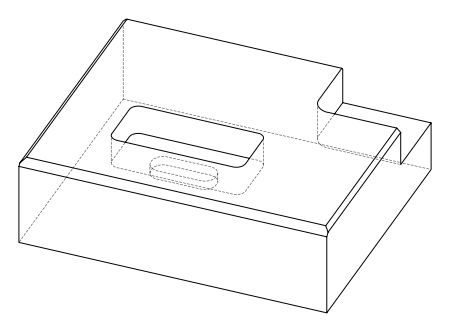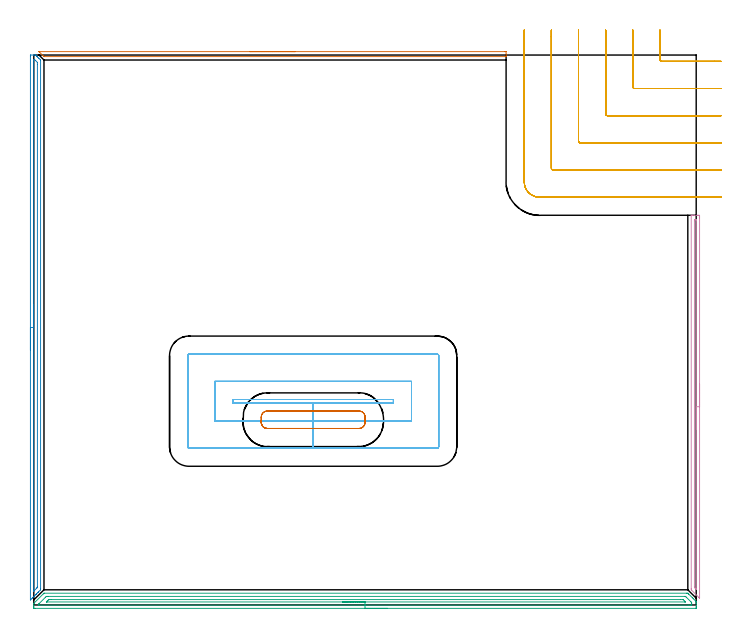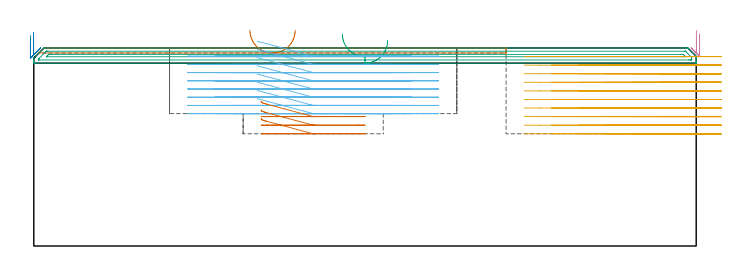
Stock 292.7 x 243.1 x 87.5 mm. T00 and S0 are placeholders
(PLAN: 7 operations, 1 tool changes, 41.9 min)
(1 AREA_MILL | FG_CHAMFER_SURFACE | UGT0205_001 | 1.8 min | 508 mm3)
(2 AREA_MILL_1 | FG_CHAMFER_SURFACE_1 | UGT0205_001 | 3.98 min | 2450 mm3)
(3 AREA_MILL_2 | FG_CHAMFER_SURFACE_2 | UGT0205_001 | 7.14 min | 6516 mm3)
(4 AREA_MILL_3 | FG_CHAMFER_SURFACE_3 | UGT0205_001 | 2.83 min | 1163 mm3)
(5 MILL_CORNER_NOTCH_RECTANGULAR | CORNER_NOTCH_RECTANGULAR | NXT0201_012 | Follow Part, ap 4, ae 75% | 13.53 min | 223626 mm3)
(6 MILL_RECTANGULAR_POCKET | POCKET_RECTANGULAR_STRAIGHT | NXT0201_012 | Follow Part, ap 4, ae 75% | 11.7 min | 209816 mm3)
(7 MILL_RECTANGULAR_POCKET_1 | POCKET_RECTANGULAR_STRAIGHT_1 | NXT0201_012 | Follow Part, ap 4, ae 75% | 0.95 min | 12186 mm3)
(TOOL UGT0205_001 | Chamfer Mill 20 x 3 x 45 deg. | D20 FL50 Z2)
(TOOL NXT0201_012 | ENDMILL 16mm [2P460-1600-NA 1630] | D16 FL38 Z6)
(OP 1 AREA_MILL)
G17 G21 G94 G90
T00 M6
G54
G17 G0 G90 X95.5 Y244.5 S1061 M3
G43 Z97.5 H0
Z95.3
G94 G1 X95.538 Z94.428 F250.
X95.652 Z93.563
X95.841 Z92.712
X96.103 Z91.88
X96.437 Z91.074
X96.84 Z90.3
X97.309 Z89.564
X97.84 Z88.872
X98.429 Z88.229
X99.072 Z87.64
X99.764 Z87.108
X100.5 Z86.64
X101.274 Z86.237
X102.08 Z85.903
X102.912 Z85.641
X103.764 Z85.452
X104.628 Z85.338
X105.5 Z85.3
X208.219
X208.545 Y244.498 Z85.302
X208.662 Y244.494 Z85.303
X208.695 Y244.491 Z85.305
X208.7 Y243.4 Z86.399
Y242.534 Z87.265
Y242.463 Z87.336
X208.696 Y242.379 Z87.412
X208.69 Y242.303 Z87.488
X208.545 Y242.3 Z87.5
X4.686
X4.505 Y242.303 Z87.489
X4.445 Y242.357 Z87.439
X4.295 Y242.505 Z87.294
X4.266 Y242.534 Z87.266
X2.455 Y244.344 Z85.454
X2.428 Y244.371 Z85.427
X2.374 Y244.423 Z85.371
X2.318 Y244.491 Z85.301
X2.338 Y244.494 Z85.299
X2.359 Y244.498 Z85.298
X2.395 Y244.499 Z85.299
X2.439
X105.5 Y244.5 Z85.3
X106.372 Z85.338
X107.237 Z85.452
X108.088 Z85.641
X108.92 Z85.903
X109.726 Z86.237
X110.5 Z86.64
X111.236 Z87.108
X111.928 Z87.64
X112.571 Z88.229
X113.16 Z88.872
X113.692 Z89.564
X114.16 Z90.3
X114.563 Z91.074
X114.897 Z91.88
X115.159 Z92.712
X115.348 Z93.563
X115.462 Z94.428
X115.5 Z95.3
G0 Z97.5
M5
M2
(OP 2 AREA_MILL_1)
G17 G21 G94 G90
T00 M6
G54
G17 G0 G90 X-1.5 Y112.6 S1061 M3
G43 Z97.5 H0
Z93.
G94 G1 Y112.638 Z92.128 F250.
Y112.752 Z91.264
Y112.941 Z90.412
Y113.203 Z89.58
Y113.537 Z88.774
Y113.94 Z88.
Y114.408 Z87.264
Y114.939 Z86.572
Y115.529 Z85.929
Y116.172 Z85.34
Y116.864 Z84.809
Y117.6 Z84.34
Y118.374 Z83.937
Y119.18 Z83.603
Y120.012 Z83.341
Y120.863 Z83.152
Y121.728 Z83.038
Y122.6 Z83.
Y242.619
X-1.497 Y242.822 Z83.003
X-1.491 Y242.997 Z83.005
X-1.369 Y243. Z83.128
X-0.134 Z84.36
X0.664 Z85.162
X0.707 Z85.205
X0.75 Y242.998 Z85.248
X0.793 Y242.995 Z85.291
X0.83 Y242.971 Z85.329
X0.964 Y242.837 Z85.463
X1.045 Y242.757 Z85.541
X1.127 Y242.673 Z85.627
X1.255 Y242.546 Z85.754
X1.339 Y242.463 Z85.835
X1.425 Y242.375 Z85.925
X1.546 Y242.254 Z86.045
X1.634 Y242.168 Z86.13
X2.232 Y241.568 Z86.732
X2.965 Y240.835 Z87.464
X2.996 Y240.802 Z87.489
X3. Y240.588 Z87.5
Y7.294
X2.998 Y6.705 Z87.485
X2.961 Y6.661 Z87.461
X2.163 Y5.863 Z86.662
X1.928 Y5.627 Z86.425
X1.808 Y5.506 Z86.305
X1.299 Y4.999 Z85.798
X1.045 Y4.743 Z85.541
X0.914 Y4.613 Z85.411
X0.435 Y4.135 Z84.935
X0.161 Y3.859 Z84.657
X-0.428 Y3.272 Z84.072
X-0.723 Y2.975 Z83.773
X-1.322 Y2.378 Z83.177
X-1.459 Y2.247 Z83.039
X-1.496 Y2.216 Z83.003
X-1.5 Y2.419 Z83.
Y122.6
X-0.086 Z84.414
Y240.904
X-0.085 Y240.957 Z84.415
X-0.083 Y240.982 Z84.417
X-0.08 Y240.988 Z84.42
X-0.065 Y240.991 Z84.435
X0.352 Y240.99 Z84.852
X0.757 Y240.594 Z85.257
X1.579 Y239.749 Z86.079
X1.58 Y239.694 Z86.08
X1.586 Y238.848 Z86.086
Y238.8
Y8.188
X1.581 Y7.766 Z86.081
X1.579 Y7.743 Z86.079
X1.568 Y7.726 Z86.068
X1.538 Y7.691 Z86.038
X1.482 Y7.633 Z85.982
X1.39 Y7.54 Z85.89
X0.251 Y6.4 Z84.751
X0.157 Y6.307 Z84.657
X0.055 Y6.209 Z84.555
X-0.044 Y6.118 Z84.456
X-0.079 Y6.099 Z84.421
X-0.085 Y6.351 Z84.415
Y6.4
X-0.086 Y122.6 Z84.414
Y123.471 Z84.452
Y124.336 Z84.566
Y125.188 Z84.755
Y126.02 Z85.017
Y126.826 Z85.351
Y127.6 Z85.754
Y128.336 Z86.223
Y129.028 Z86.754
Y129.671 Z87.343
Y130.26 Z87.986
Y130.791 Z88.678
Y131.26 Z89.414
Y131.663 Z90.188
Y131.997 Z90.994
Y132.259 Z91.826
Y132.448 Z92.678
Y132.562 Z93.543
Y132.6 Z94.414
G0 Z97.5
M5
M2
(OP 3 AREA_MILL_2)
G17 G21 G94 G90
T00 M6
G54
G17 G0 G90 X156.35 Y-1.5 S1061 M3
G43 Z97.5 H0
Z90.8
G94 G1 X156.312 Z89.928 F250.
X156.198 Z89.063
X156.009 Z88.212
X155.747 Z87.38
X155.413 Z86.574
X155.01 Z85.8
X154.541 Z85.064
X154.01 Z84.372
X153.421 Z83.729
X152.778 Z83.14
X152.086 Z82.608
X151.35 Z82.14
X150.576 Z81.737
X149.77 Z81.403
X148.938 Z81.141
X148.086 Z80.952
X147.222 Z80.838
X146.35 Z80.8
X0.627
X0.334 Y-1.498 Z80.802
X0.029 Y-1.493 Z80.804
X0.004 Y-1.491 Z80.805
X0. Y-1.198 Z81.098
Y-0.678 Z81.618
Y-0.327 Z81.967
Y0.544 Z82.842
X0.002 Y0.692 Z82.988
X0.031 Y0.732 Z83.03
X4.198 Y4.898 Z87.198
X4.437 Y5.135 Z87.431
X4.506 Y5.197 Z87.489
X4.65 Y5.2 Z87.5
X288.497
X289. Y5.193 Z87.493
X289.016 Y5.18 Z87.48
X289.303 Y4.898 Z87.196
X289.391 Y4.81 Z87.108
X291.045 Y3.156 Z85.453
X291.472 Y2.728 Z85.028
X292.371 Y1.831 Z84.127
X292.497 Y1.705 Z84.001
X292.669 Y1.529 Z83.825
X292.696 Y1.493 Z83.789
X292.7 Y1.324 Z83.622
Y0.544 Z82.838
Y-0.678 Z81.619
X292.697 Y-1.198 Z81.099
X292.696 Y-1.492 Z80.806
X292.671 Y-1.493 Z80.805
X292.365 Y-1.5 Z80.8
X146.35
Y-0.086 Z82.214
X2.415 Y-0.085 Z82.215
X2.165 Y-0.083 Z82.217
X2.055 Y-0.08 Z82.22
X2.01 Y-0.077 Z82.223
X2.008 Y-0.052 Z82.248
X2.004 Y0.074 Z82.374
X2.01 Y0.237 Z82.537
X2.09 Y0.329 Z82.629
X2.295 Y0.544 Z82.844
X2.354 Y0.604 Z82.904
X5.097 Y3.347 Z85.647
X5.445 Y3.688 Z85.988
X5.526 Y3.764 Z86.064
X5.551 Y3.779 Z86.079
X5.588 Y3.781 Z86.081
X5.668 Y3.784 Z86.084
X5.991 Y3.785 Z86.085
X6.239 Y3.786 Z86.086
X287.603 Y3.785 Z86.085
X287.852 Y3.784 Z86.084
X287.93 Y3.781 Z86.081
X287.946 Y3.779 Z86.079
X287.999 Y3.739 Z86.039
X288.166 Y3.578 Z85.878
X288.393 Y3.356 Z85.656
X290.285 Y1.464 Z83.764
X290.331 Y1.415 Z83.715
X290.69 Y1.02 Z83.32
X290.695 Y0.544 Z82.844
X290.696 Y0.143 Z82.443
X290.69 Y0.005 Z82.305
X290.68 Y-0.079 Z82.221
X290.608 Y-0.081 Z82.219
X290.285 Y-0.084 Z82.216
X290.037 Y-0.085 Z82.215
X289.391 Y-0.086 Z82.214
X146.35
Y1.328 Z83.628
X5.903 Y1.329 Z83.629
X5.726 Y1.331 Z83.631
X5.608 Y1.335 Z83.635
X5.547 Y1.338 Z83.638
X5.558 Y1.351 Z83.651
X5.617 Y1.415 Z83.715
X5.8 Y1.601 Z83.901
X5.991 Y1.792 Z84.092
X6.242 Y2.041 Z84.341
X6.492 Y2.285 Z84.585
X6.568 Y2.357 Z84.657
X6.709 Y2.366 Z84.666
X6.799 Y2.37 Z84.67
X6.885 Y2.371 Z84.671
X7.691 Y2.372 Z84.672
X285.726
X286.621 Y2.371 Z84.671
X286.709 Y2.369 Z84.669
X286.796 Y2.365 Z84.665
X286.935 Y2.354 Z84.654
X287.007 Y2.285 Z84.585
X287.603 Y1.694 Z83.994
X287.875 Y1.415 Z83.715
X287.94 Y1.335 Z83.635
X287.78 Y1.331 Z83.631
X287.691 Y1.329 Z83.629
X146.35 Y1.328 Z83.628
X145.478 Z83.666
X144.613 Z83.78
X143.762 Z83.969
X142.93 Z84.231
X142.124 Z84.565
X141.35 Z84.968
X140.614 Z85.437
X139.922 Z85.968
X139.279 Z86.557
X138.69 Z87.201
X138.158 Z87.893
X137.69 Z88.628
X137.287 Z89.402
X136.953 Z90.208
X136.691 Z91.04
X136.502 Z91.892
X136.388 Z92.757
X136.35 Z93.628
G0 Z97.5
M5
M2
(OP 4 AREA_MILL_3)
G17 G21 G94 G90
T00 M6
G54
G17 G0 G90 X294.2 Y97.6 S1061 M3
G43 Z97.5 H0
Z93.8
G94 G1 Y97.562 Z92.928 F250.
Y97.448 Z92.063
Y97.259 Z91.212
Y96.997 Z90.38
Y96.663 Z89.574
Y96.26 Z88.8
Y95.792 Z88.064
Y95.261 Z87.372
Y94.671 Z86.729
Y94.028 Z86.14
Y93.336 Z85.608
Y92.6 Z85.14
Y91.826 Z84.737
Y91.02 Z84.403
Y90.188 Z84.141
Y89.337 Z83.952
Y88.472 Z83.838
Y87.6 Z83.8
X294.199 Y3.172 Z83.801
X294.198 Y3.134 Z83.802
X294.191 Y3.016 Z83.806
X294.123 Y3.08 Z83.875
X294.027 Y3.172 Z83.971
X293.929 Y3.27 Z84.069
X290.595 Y6.604 Z87.404
X290.529 Y6.673 Z87.471
X290.507 Y6.7 Z87.493
X290.5 Y7.193 Z87.5
Y172.028
X290.502 Y172.191 Z87.488
X290.53 Y172.2 Z87.461
X290.901 Z87.098
X291.224 Z86.776
X291.907 Z86.088
X293.135 Z84.862
X293.68 Y172.196 Z84.315
X294.191 Y172.192 Z83.805
X294.194 Y172.099 Z83.802
X294.199 Y171.581 Z83.801
X294.2 Y171.056 Z83.8
Y87.6
X292.786 Z85.214
Y7.193
X292.781 Y6.979 Z85.219
X292.779 Y6.89 Z85.221
X292.728 Y6.933 Z85.272
X292.663 Y6.993 Z85.337
X292.459 Y7.193 Z85.541
X292.186 Y7.474 Z85.814
X291.921 Y7.751 Z86.079
X291.919 Y7.856 Z86.081
X291.914 Y8.077 Z86.086
Y169.787
X291.916 Y170.014 Z86.084
X291.918 Y170.123 Z86.082
X291.921 Y170.176 Z86.079
X291.925 Y170.19 Z86.075
X291.948 Y170.192 Z86.052
X292.149 Y170.197 Z85.851
X292.391 Y170.199 Z85.609
X292.648 Y170.197 Z85.352
X292.758 Y170.192 Z85.242
X292.775 Y170.19 Z85.225
X292.779 Y170.176 Z85.221
X292.782 Y170.124 Z85.218
X292.785 Y170.017 Z85.215
X292.786 Y169.802 Z85.214
Y87.6
Y86.729 Z85.252
Y85.864 Z85.366
Y85.012 Z85.555
Y84.18 Z85.817
Y83.374 Z86.151
Y82.6 Z86.554
Y81.864 Z87.023
Y81.172 Z87.554
Y80.529 Z88.143
Y79.94 Z88.786
Y79.409 Z89.478
Y78.94 Z90.214
Y78.537 Z90.988
Y78.203 Z91.794
Y77.941 Z92.626
Y77.752 Z93.478
Y77.638 Z94.343
Y77.6 Z95.214
G0 Z97.5
M5
M2
(OP 5 MILL_CORNER_NOTCH_RECTANGULAR)
G17 G21 G94 G90
T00 M6
G54
G17 G0 G90 X276.7 Y254. S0 M3
G43 Z97.5 H1
Z83.71
G94 G1 Y251. F250.
Y240.995 F500.
G3 X277.495 Y240.2 R0.8
G1 X300.7
X303.7 F250.
G0 Z97.5
X264.7 Y254.
Z83.71
G1 Y251.
Y228.995 F500.
G3 X265.495 Y228.2 R0.8
G1 X300.7
X303.7 F250.
G0 Z97.5
X252.7 Y254.
Z83.71
G1 Y251.
Y216.996 F500.
G3 X253.496 Y216.2 R0.8
G1 X300.7
X303.7 F250.
G0 Z97.5
X240.7 Y254.
Z83.71
G1 Y251.
Y204.996 F500.
G3 X241.496 Y204.2 R0.8
G1 X300.7
X303.7 F250.
G0 Z97.5
X228.7 Y254.
Z83.71
G1 Y251.
Y192.996 F500.
G3 X229.496 Y192.2 R0.8
G1 X300.7
X303.7 F250.
G0 Z97.5
X216.7 Y254.
Z83.71
G1 Y251.
Y186.9 F500.
G3 X223.4 Y180.2 R6.7
G1 X300.7
X303.7 F250.
G0 Z97.5
X276.7 Y254.
Z79.92
G1 Y251.
Y240.995 F500.
G3 X277.495 Y240.2 R0.8
G1 X300.7
X303.7 F250.
G0 Z97.5
X264.7 Y254.
Z79.92
G1 Y251.
Y228.995 F500.
G3 X265.495 Y228.2 R0.8
G1 X300.7
X303.7 F250.
G0 Z97.5
X252.7 Y254.
Z79.92
G1 Y251.
Y216.996 F500.
G3 X253.496 Y216.2 R0.8
G1 X300.7
X303.7 F250.
G0 Z97.5
X240.7 Y254.
Z79.92
G1 Y251.
Y204.996 F500.
G3 X241.496 Y204.2 R0.8
G1 X300.7
X303.7 F250.
G0 Z97.5
X228.7 Y254.
Z79.92
G1 Y251.
Y192.996 F500.
G3 X229.496 Y192.2 R0.8
G1 X300.7
X303.7 F250.
G0 Z97.5
X216.7 Y254.
Z79.92
G1 Y251.
Y186.9 F500.
G3 X223.4 Y180.2 R6.7
G1 X300.7
X303.7 F250.
G0 Z97.5
X276.7 Y254.
Z76.13
G1 Y251.
Y240.995 F500.
G3 X277.495 Y240.2 R0.8
G1 X300.7
X303.7 F250.
G0 Z97.5
X264.7 Y254.
Z76.13
G1 Y251.
Y228.995 F500.
G3 X265.495 Y228.2 R0.8
G1 X300.7
X303.7 F250.
G0 Z97.5
X252.7 Y254.
Z76.13
G1 Y251.
Y216.996 F500.
G3 X253.496 Y216.2 R0.8
G1 X300.7
X303.7 F250.
G0 Z97.5
X240.7 Y254.
Z76.13
G1 Y251.
Y204.996 F500.
G3 X241.496 Y204.2 R0.8
G1 X300.7
X303.7 F250.
G0 Z97.5
X228.7 Y254.
Z76.13
G1 Y251.
Y192.996 F500.
G3 X229.496 Y192.2 R0.8
G1 X300.7
X303.7 F250.
G0 Z97.5
X216.7 Y254.
Z76.13
G1 Y251.
Y186.9 F500.
G3 X223.4 Y180.2 R6.7
G1 X300.7
X303.7 F250.
G0 Z97.5
X276.7 Y254.
Z72.34
G1 Y251.
Y240.995 F500.
G3 X277.495 Y240.2 R0.8
G1 X300.7
X303.7 F250.
G0 Z97.5
X264.7 Y254.
Z72.34
G1 Y251.
Y228.995 F500.
G3 X265.495 Y228.2 R0.8
G1 X300.7
X303.7 F250.
G0 Z97.5
X252.7 Y254.
Z72.34
G1 Y251.
Y216.996 F500.
G3 X253.496 Y216.2 R0.8
G1 X300.7
X303.7 F250.
G0 Z97.5
X240.7 Y254.
Z72.34
G1 Y251.
Y204.996 F500.
G3 X241.496 Y204.2 R0.8
G1 X300.7
X303.7 F250.
G0 Z97.5
X228.7 Y254.
Z72.34
G1 Y251.
Y192.996 F500.
G3 X229.496 Y192.2 R0.8
G1 X300.7
X303.7 F250.
G0 Z97.5
X216.7 Y254.
Z72.34
G1 Y251.
Y186.9 F500.
G3 X223.4 Y180.2 R6.7
G1 X300.7
X303.7 F250.
G0 Z97.5
X276.7 Y254.
Z68.55
G1 Y251.
Y240.995 F500.
G3 X277.495 Y240.2 R0.8
G1 X300.7
X303.7 F250.
G0 Z97.5
X264.7 Y254.
Z68.55
G1 Y251.
Y228.995 F500.
G3 X265.495 Y228.2 R0.8
G1 X300.7
X303.7 F250.
G0 Z97.5
X252.7 Y254.
Z68.55
G1 Y251.
Y216.996 F500.
G3 X253.496 Y216.2 R0.8
G1 X300.7
X303.7 F250.
G0 Z97.5
X240.7 Y254.
Z68.55
G1 Y251.
Y204.996 F500.
G3 X241.496 Y204.2 R0.8
G1 X300.7
X303.7 F250.
G0 Z97.5
X228.7 Y254.
Z68.55
G1 Y251.
Y192.996 F500.
G3 X229.496 Y192.2 R0.8
G1 X300.7
X303.7 F250.
G0 Z97.5
X216.7 Y254.
Z68.55
G1 Y251.
Y186.9 F500.
G3 X223.4 Y180.2 R6.7
G1 X300.7
X303.7 F250.
G0 Z97.5
X276.7 Y254.
Z64.76
G1 Y251.
Y240.995 F500.
G3 X277.495 Y240.2 R0.8
G1 X300.7
X303.7 F250.
G0 Z97.5
X264.7 Y254.
Z64.76
G1 Y251.
Y228.995 F500.
G3 X265.495 Y228.2 R0.8
G1 X300.7
X303.7 F250.
G0 Z97.5
X252.7 Y254.
Z64.76
G1 Y251.
Y216.996 F500.
G3 X253.496 Y216.2 R0.8
G1 X300.7
X303.7 F250.
G0 Z97.5
X240.7 Y254.
Z64.76
G1 Y251.
Y204.996 F500.
G3 X241.496 Y204.2 R0.8
G1 X300.7
X303.7 F250.
G0 Z97.5
X228.7 Y254.
Z64.76
G1 Y251.
Y192.996 F500.
G3 X229.496 Y192.2 R0.8
G1 X300.7
X303.7 F250.
G0 Z97.5
X216.7 Y254.
Z64.76
G1 Y251.
Y186.9 F500.
G3 X223.4 Y180.2 R6.7
G1 X300.7
X303.7 F250.
G0 Z97.5
X276.7 Y254.
Z60.97
G1 Y251.
Y240.995 F500.
G3 X277.495 Y240.2 R0.8
G1 X300.7
X303.7 F250.
G0 Z97.5
X264.7 Y254.
Z60.97
G1 Y251.
Y228.995 F500.
G3 X265.495 Y228.2 R0.8
G1 X300.7
X303.7 F250.
G0 Z97.5
X252.7 Y254.
Z60.97
G1 Y251.
Y216.996 F500.
G3 X253.496 Y216.2 R0.8
G1 X300.7
X303.7 F250.
G0 Z97.5
X240.7 Y254.
Z60.97
G1 Y251.
Y204.996 F500.
G3 X241.496 Y204.2 R0.8
G1 X300.7
X303.7 F250.
G0 Z97.5
X228.7 Y254.
Z60.97
G1 Y251.
Y192.996 F500.
G3 X229.496 Y192.2 R0.8
G1 X300.7
X303.7 F250.
G0 Z97.5
X216.7 Y254.
Z60.97
G1 Y251.
Y186.9 F500.
G3 X223.4 Y180.2 R6.7
G1 X300.7
X303.7 F250.
G0 Z97.5
X276.7 Y254.
Z57.18
G1 Y251.
Y240.995 F500.
G3 X277.495 Y240.2 R0.8
G1 X300.7
X303.7 F250.
G0 Z97.5
X264.7 Y254.
Z57.18
G1 Y251.
Y228.995 F500.
G3 X265.495 Y228.2 R0.8
G1 X300.7
X303.7 F250.
G0 Z97.5
X252.7 Y254.
Z57.18
G1 Y251.
Y216.996 F500.
G3 X253.496 Y216.2 R0.8
G1 X300.7
X303.7 F250.
G0 Z97.5
X240.7 Y254.
Z57.18
G1 Y251.
Y204.996 F500.
G3 X241.496 Y204.2 R0.8
G1 X300.7
X303.7 F250.
G0 Z97.5
X228.7 Y254.
Z57.18
G1 Y251.
Y192.996 F500.
G3 X229.496 Y192.2 R0.8
G1 X300.7
X303.7 F250.
G0 Z97.5
X216.7 Y254.
Z57.18
G1 Y251.
Y186.9 F500.
G3 X223.4 Y180.2 R6.7
G1 X300.7
X303.7 F250.
G0 Z97.5
X276.7 Y254.
Z53.39
G1 Y251.
Y240.995 F500.
G3 X277.495 Y240.2 R0.8
G1 X300.7
X303.7 F250.
G0 Z97.5
X264.7 Y254.
Z53.39
G1 Y251.
Y228.995 F500.
G3 X265.495 Y228.2 R0.8
G1 X300.7
X303.7 F250.
G0 Z97.5
X252.7 Y254.
Z53.39
G1 Y251.
Y216.996 F500.
G3 X253.496 Y216.2 R0.8
G1 X300.7
X303.7 F250.
G0 Z97.5
X240.7 Y254.
Z53.39
G1 Y251.
Y204.996 F500.
G3 X241.496 Y204.2 R0.8
G1 X300.7
X303.7 F250.
G0 Z97.5
X228.7 Y254.
Z53.39
G1 Y251.
Y192.996 F500.
G3 X229.496 Y192.2 R0.8
G1 X300.7
X303.7 F250.
G0 Z97.5
X216.7 Y254.
Z53.39
G1 Y251.
Y186.9 F500.
G3 X223.4 Y180.2 R6.7
G1 X300.7
X303.7 F250.
G0 Z97.5
X276.7 Y254.
Z49.6
G1 Y251.
Y240.995 F500.
G3 X277.495 Y240.2 R0.8
G1 X300.7
X303.7 F250.
G0 Z97.5
X264.7 Y254.
Z49.6
G1 Y251.
Y228.995 F500.
G3 X265.495 Y228.2 R0.8
G1 X300.7
X303.7 F250.
G0 Z97.5
X252.7 Y254.
Z49.6
G1 Y251.
Y216.996 F500.
G3 X253.496 Y216.2 R0.8
G1 X300.7
X303.7 F250.
G0 Z97.5
X240.7 Y254.
Z49.6
G1 Y251.
Y204.996 F500.
G3 X241.496 Y204.2 R0.8
G1 X300.7
X303.7 F250.
G0 Z97.5
X228.7 Y254.
Z49.6
G1 Y251.
Y192.996 F500.
G3 X229.496 Y192.2 R0.8
G1 X300.7
X303.7 F250.
G0 Z97.5
X216.7 Y254.
Z49.6
G1 Y251.
Y186.9 F500.
G3 X223.4 Y180.2 R6.7
G1 X300.7
X303.7 F250.
G0 Z97.5
M5
M2
(OP 6 MILL_RECTANGULAR_POCKET)
G17 G21 G94 G90
T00 M6
G54
G17 G0 G90 X98.725 Y89.3 S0 M3
G43 Z97.5 H1
Z90.5
G94 G1 X123.45 Z83.875 F250.
X158.9 F500.
Y90.8
X88.
Y89.3
X123.45
Y81.3
X166.9
Y98.8
X80.
Y81.3
X123.45
Y69.3
X178.3
G3 X178.9 Y69.9 R0.6
G1 Y110.2
G3 X178.3 Y110.8 R0.6
G1 X68.6
G3 X68. Y110.2 R0.6
G1 Y69.9
G3 X68.6 Y69.3 R0.6
G1 X123.45
X124.45
G0 X98.725 Y89.3 Z86.875
G1 X123.45 Z80.25 F250.
X158.9 F500.
Y90.8
X88.
Y89.3
X123.45
Y81.3
X166.9
Y98.8
X80.
Y81.3
X123.45
Y69.3
X178.3
G3 X178.9 Y69.9 R0.6
G1 Y110.2
G3 X178.3 Y110.8 R0.6
G1 X68.6
G3 X68. Y110.2 R0.6
G1 Y69.9
G3 X68.6 Y69.3 R0.6
G1 X123.45
X124.45
G0 X98.725 Y89.3 Z83.25
G1 X123.45 Z76.625 F250.
X158.9 F500.
Y90.8
X88.
Y89.3
X123.45
Y81.3
X166.9
Y98.8
X80.
Y81.3
X123.45
Y69.3
X178.3
G3 X178.9 Y69.9 R0.6
G1 Y110.2
G3 X178.3 Y110.8 R0.6
G1 X68.6
G3 X68. Y110.2 R0.6
G1 Y69.9
G3 X68.6 Y69.3 R0.6
G1 X123.45
X124.45
G0 X98.725 Y89.3 Z79.625
G1 X123.45 Z73. F250.
X158.9 F500.
Y90.8
X88.
Y89.3
X123.45
Y81.3
X166.9
Y98.8
X80.
Y81.3
X123.45
Y69.3
X178.3
G3 X178.9 Y69.9 R0.6
G1 Y110.2
G3 X178.3 Y110.8 R0.6
G1 X68.6
G3 X68. Y110.2 R0.6
G1 Y69.9
G3 X68.6 Y69.3 R0.6
G1 X123.45
X124.45
G0 X98.725 Y89.3 Z76.
G1 X123.45 Z69.375 F250.
X158.9 F500.
Y90.8
X88.
Y89.3
X123.45
Y81.3
X166.9
Y98.8
X80.
Y81.3
X123.45
Y69.3
X178.3
G3 X178.9 Y69.9 R0.6
G1 Y110.2
G3 X178.3 Y110.8 R0.6
G1 X68.6
G3 X68. Y110.2 R0.6
G1 Y69.9
G3 X68.6 Y69.3 R0.6
G1 X123.45
X124.45
G0 X98.725 Y89.3 Z72.375
G1 X123.45 Z65.75 F250.
X158.9 F500.
Y90.8
X88.
Y89.3
X123.45
Y81.3
X166.9
Y98.8
X80.
Y81.3
X123.45
Y69.3
X178.3
G3 X178.9 Y69.9 R0.6
G1 Y110.2
G3 X178.3 Y110.8 R0.6
G1 X68.6
G3 X68. Y110.2 R0.6
G1 Y69.9
G3 X68.6 Y69.3 R0.6
G1 X123.45
X124.45
G0 X98.725 Y89.3 Z68.75
G1 X123.45 Z62.125 F250.
X158.9 F500.
Y90.8
X88.
Y89.3
X123.45
Y81.3
X166.9
Y98.8
X80.
Y81.3
X123.45
Y69.3
X178.3
G3 X178.9 Y69.9 R0.6
G1 Y110.2
G3 X178.3 Y110.8 R0.6
G1 X68.6
G3 X68. Y110.2 R0.6
G1 Y69.9
G3 X68.6 Y69.3 R0.6
G1 X123.45
X124.45
G0 X98.725 Y89.3 Z65.125
G1 X123.45 Z58.5 F250.
X158.9 F500.
Y90.8
X88.
Y89.3
X123.45
Y81.3
X166.9
Y98.8
X80.
Y81.3
X123.45
Y69.3
X178.3
G3 X178.9 Y69.9 R0.6
G1 Y110.2
G3 X178.3 Y110.8 R0.6
G1 X68.6
G3 X68. Y110.2 R0.6
G1 Y69.9
G3 X68.6 Y69.3 R0.6
G1 X123.45
X124.45
G0 Z97.5
M5
M2
(OP 7 MILL_RECTANGULAR_POCKET_1)
G17 G21 G94 G90
T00 M6
G54
G17 G0 G90 X100.5 Y81.546 S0 M3
G43 Z97.5 H1
Z63.97
G94 G1 Y80.536 Z63.699 F250.
X100.561 Y80.105 Z63.583
X100.691 Y79.69 Z63.466
X100.885 Y79.3 Z63.349
X101.14 Y78.947 Z63.233
X101.447 Y78.64 Z63.116
X101.8 Y78.385 Z63.
X102.19 Y78.191 Z62.883
X102.605 Y78.061 Z62.767
X103.036 Y78. Z62.65
X123.45 Z57.18
X143.7 F500.
G3 X146.4 Y80.7 R2.7
G1 Y83.
G3 X143.7 Y85.7 R2.7
G1 X103.2
G3 X100.5 Y83. R2.7
G1 Y80.7
G3 X103.2 Y78. R2.7
G1 X123.45
X124.45
G0 X100.5 Y81.546 Z60.18
G1 Y80.536 Z59.909 F250.
X100.561 Y80.105 Z59.793
X100.691 Y79.69 Z59.676
X100.885 Y79.3 Z59.559
X101.14 Y78.947 Z59.443
X101.447 Y78.64 Z59.326
X101.8 Y78.385 Z59.21
X102.19 Y78.191 Z59.093
X102.605 Y78.061 Z58.977
X103.036 Y78. Z58.86
X123.45 Z53.39
X143.7 F500.
G3 X146.4 Y80.7 R2.7
G1 Y83.
G3 X143.7 Y85.7 R2.7
G1 X103.2
G3 X100.5 Y83. R2.7
G1 Y80.7
G3 X103.2 Y78. R2.7
G1 X123.45
X124.45
G0 X100.5 Y81.546 Z56.39
G1 Y80.536 Z56.119 F250.
X100.561 Y80.105 Z56.003
X100.691 Y79.69 Z55.886
X100.885 Y79.3 Z55.77
X101.14 Y78.947 Z55.653
X101.447 Y78.64 Z55.536
X101.8 Y78.385 Z55.42
X102.19 Y78.191 Z55.303
X102.605 Y78.061 Z55.187
X103.036 Y78. Z55.07
X123.45 Z49.6
X143.7 F500.
G3 X146.4 Y80.7 R2.7
G1 Y83.
G3 X143.7 Y85.7 R2.7
G1 X103.2
G3 X100.5 Y83. R2.7
G1 Y80.7
G3 X103.2 Y78. R2.7
G1 X123.45
X124.45
G0 Z97.5
M5
M2
